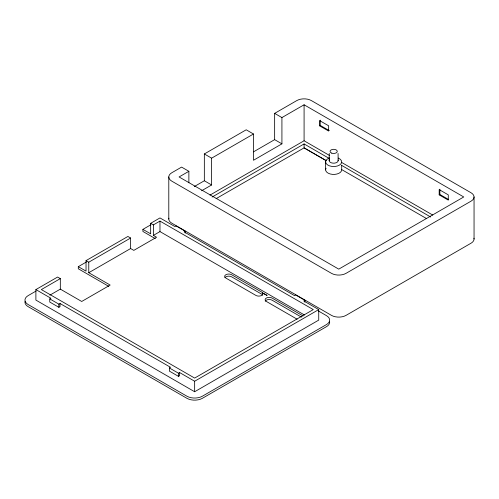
<?xml version="1.0" encoding="UTF-8"?>
<svg xmlns="http://www.w3.org/2000/svg" width="499" height="499" viewBox="0 0 499 499"><rect width="100%" height="100%" fill="white"/><g stroke="black" fill="none" stroke-linecap="round" stroke-linejoin="round"><path stroke-width="0.75" d="M329.265 153.449L329.159 160.666M194.304 186.557L204.341 180.763L204.341 153.966L246.207 129.796L253.486 134L253.486 160.266L281.923 143.849L281.923 117.577L304.084 104.784L463.752 196.968L338.759 269.136L179.085 176.952L188.872 171.3L188.872 182.79M253.48 151.864L274.643 139.645L274.643 113.373L296.805 100.58A10.298 5.944 0 0 1 311.364 100.58L471.037 192.764A10.298 5.944 0 0 1 471.037 201.172L346.038 273.34A10.298 5.944 0 0 1 331.479 273.34L171.806 181.156A10.298 5.944 0 0 1 171.806 172.748L181.592 167.096L188.872 171.3M204.341 153.966L211.62 158.164L253.486 134M201.584 190.761L211.62 184.967L211.62 158.164M304.858 302.157L304.858 300.267L303.723 300.922L318.736 309.592L318.736 320.102L194.647 391.74L35.891 300.08L35.891 289.576L57.597 277.045L60.323 278.617L60.323 289.127L81.711 301.477L110.148 285.054L88.766 272.71L88.766 262.2L130.626 238.029L130.626 248.539L88.766 272.71M108.826 286.389L78.299 268.768L78.299 266.666L86.034 271.132L86.034 260.621L127.894 236.457L130.626 238.029M155.264 238.597L142.914 231.461L142.914 229.359L150.648 233.825L150.648 223.321L159.973 217.932L174.993 226.602L176.128 225.947L185.229 231.199L185.229 233.089M319.553 125.804L328.654 131.056L328.654 125.804L319.553 120.546L319.553 125.804L320.239 125.405L329.34 130.663M36.047 291.06L28.156 295.614A10.941 6.319 0 0 0 28.156 304.546L186.913 396.206A10.941 6.319 0 0 0 202.382 396.206L326.471 324.568A10.941 6.319 0 0 0 326.471 315.636L318.399 310.977M78.299 266.666L86.402 261.987M142.914 229.359L150.91 224.743M60.323 278.617L41.348 289.576L194.647 378.08L313.278 309.592L159.973 221.088L153.38 224.893L150.648 223.321M209.998 195.097L304.084 140.774L329.683 155.557M212.081 197.049L304.084 143.93L329.346 158.514M216.111 198.658L304.084 147.872L326.022 160.535L304.084 147.872L304.084 143.93M49.856 295.171L60.323 289.127M153.38 224.893L153.38 235.403L159.973 231.592L304.533 315.056M49.769 298.901L58.87 304.153L60.005 303.498L60.005 306.648L58.87 307.309L49.769 302.051L49.769 298.901L50.904 298.246L35.891 289.576M185.229 231.199L184.094 231.86L294.622 295.67L295.757 295.015L304.858 300.267M439.182 194.866L448.283 200.124L448.283 194.866L439.182 189.614L439.182 194.866L439.862 194.473L448.314 199.351M169.398 367.969L178.499 373.221L179.634 372.566L179.634 375.716L178.499 376.371L169.398 371.119L169.398 367.969L170.533 367.308L60.005 303.498M179.634 372.566L194.647 381.236L318.736 309.592M262.711 293.081L267.115 295.445L262.63 292.938A4.086 2.358 0 0 0 261.676 292.071L231.642 274.731A4.086 2.358 0 0 0 225.866 274.731A4.086 2.358 0 0 0 225.866 278.068L255.893 295.408A4.086 2.358 0 0 0 260.865 295.77A4.086 2.358 0 0 0 262.711 293.081L262.63 292.938M274.643 113.373L281.923 117.577M341.815 162.555L432.764 215.069M341.603 165.113A8.046 4.647 0 0 1 341.672 165.4L430.662 217.009M341.696 165.643L341.696 169.585L426.62 218.624M274.643 139.645L281.923 143.849M204.341 180.763L211.62 184.967M301.458 317.139L272.098 300.186A4.086 2.358 0 0 0 265.281 301.196M153.38 235.403L156.561 237.243L133.813 250.379L130.626 248.539M86.034 260.621L88.766 262.2M338.06 153.449L338.166 160.666M341.696 169.585L341.703 169.635A8.046 4.647 0 0 1 332.403 174.369A8.046 4.647 0 0 1 326.09 168.207M474.05 196.968L474.05 239.002M439.862 189.221L439.862 194.473M325.622 161.751L325.622 169.928M320.239 120.153L320.239 125.405M304.084 104.784L304.084 140.774M194.647 381.236L194.647 391.74M178.499 373.221L178.499 376.371M168.793 176.952L168.793 218.986M159.973 221.088L159.973 231.592M58.87 304.153L58.87 307.309M473.963 238.229A10.298 5.944 0 0 1 471.037 243.206L346.038 315.374A10.298 5.944 0 0 1 331.479 315.374L171.806 223.19A10.298 5.944 0 0 1 168.88 218.206M338.185 158.058A8.046 4.647 0 0 1 339.582 165.044A8.046 4.647 0 0 1 327.413 164.82A8.046 4.647 0 0 1 329.565 157.902M338.06 160.017A4.503 2.601 0 0 1 333.095 163.167A4.503 2.601 0 0 1 329.646 159.406M329.583 321.381A10.941 6.319 0 0 1 326.471 326.67L202.382 398.308A10.941 6.319 0 0 1 186.913 398.308L28.156 306.648A10.941 6.319 0 0 1 25.044 301.359M224.912 277.7A4.086 2.358 0 0 1 231.642 276.833L261.676 294.173A4.086 2.358 0 0 1 262.711 295.183M297.161 319.123A4.086 2.358 0 0 1 296.35 318.761L266.316 301.421A4.086 2.358 0 0 1 266.316 298.084A4.086 2.358 0 0 1 272.098 298.084L302.126 315.424A4.086 2.358 0 0 1 302.987 316.154M331.76 153.156A3.605 2.083 0 0 0 337.262 151.453A3.605 2.083 0 0 0 331.96 149.557A3.605 2.083 0 0 0 331.76 153.156"/></g></svg>
